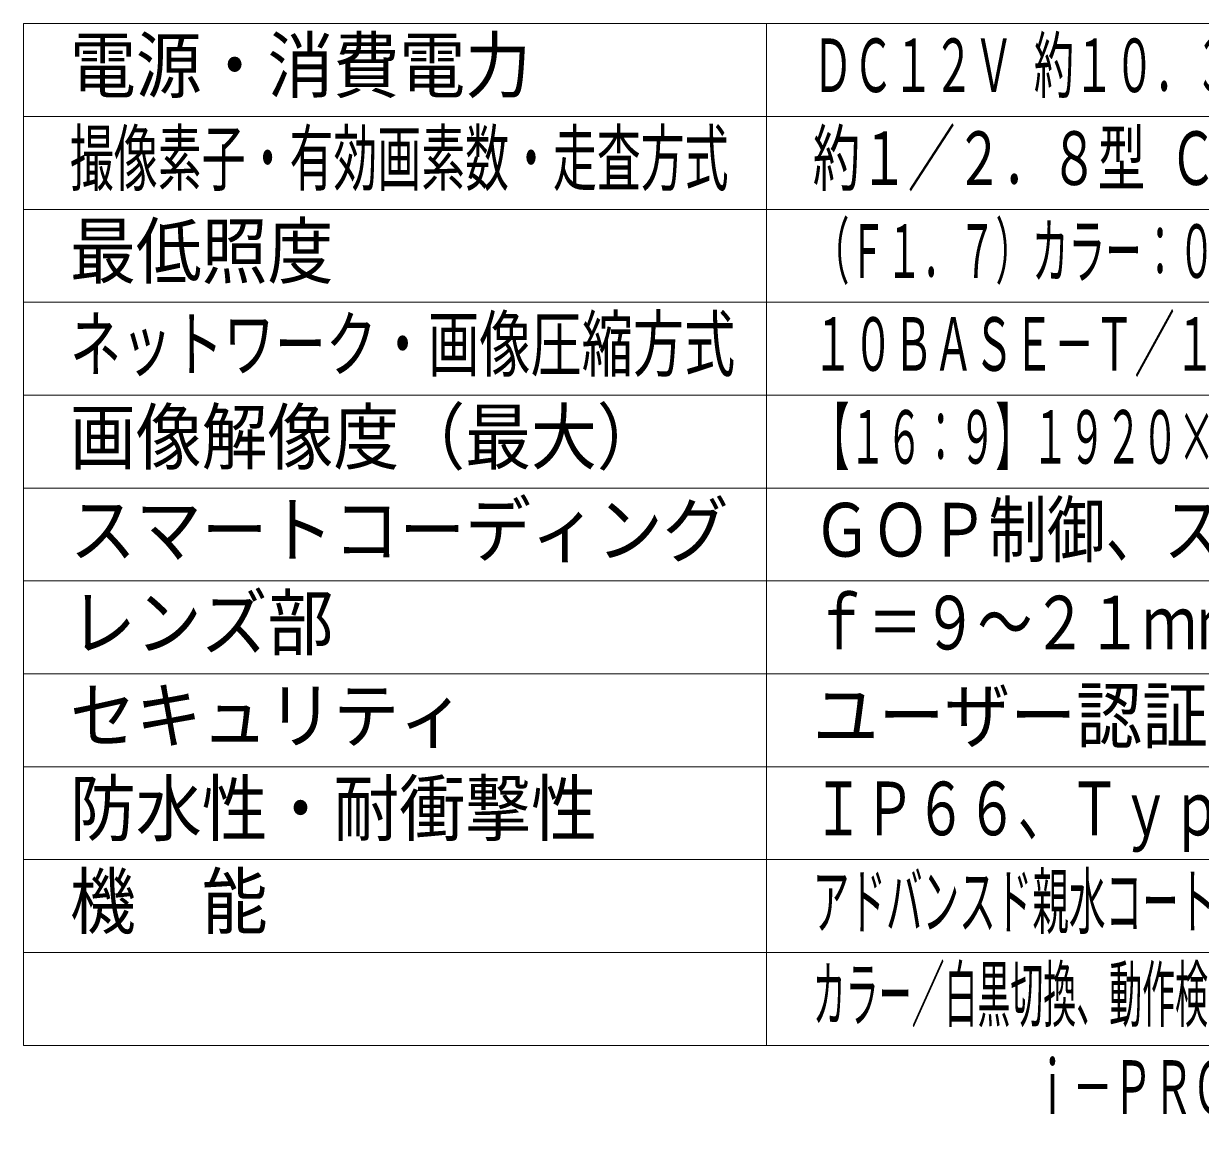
# Model space of a CAD drawing. Units: millimetres on the paper. Extents: x -62 to 64, y -59 to 59.
# Drawn here: x -62.5 to 0.9, y -59 to 0.4 of the extents above; entities that cross this region are included whole.
import ezdxf
from ezdxf.enums import TextEntityAlignment as Align

# ---------------------------------------------------------------- set-up
doc = ezdxf.new("R2010")
doc.units = ezdxf.units.MM
doc.layers.add('0-0_WAKU', color=4, linetype='Continuous', lineweight=9)
doc.layers.add('0-1_MOJI1', color=7, linetype='Continuous', lineweight=9)
doc.layers.add('0-5_相当品', color=4, linetype='Continuous')
doc.styles.add('ＭＳ ゴシック', font='')
doc.styles.get('ＭＳ ゴシック').set_extended_font_data('MS Gothic')

msp = doc.modelspace()

# ---------------------------------------------------------------- linework, layer by layer
at = {"layer": '0-0_WAKU', "color": 3}
for p, q in [((-62.478, 0.387), (62.522, 0.387)), ((-62.478, -54.613), (-62.478, 0.387)), ((-22.478, -54.613), (-22.478, 0.387)), ((-62.478, -54.613), (62.522, -54.613))]:
    msp.add_line(p, q, dxfattribs=at)
at = {"layer": '0-0_WAKU'}
for p, q in [((-62.478, -4.613), (62.522, -4.613)), ((-62.478, -9.613), (62.522, -9.613)), ((-62.478, -14.613), (62.522, -14.613)), ((-62.478, -19.613), (62.522, -19.613)), ((62.522, -24.613), (-62.478, -24.613)), ((-62.478, -29.613), (62.522, -29.613)), ((-62.478, -34.613), (62.522, -34.613)), ((-62.478, -39.613), (62.522, -39.613)), ((-62.478, -44.613), (62.522, -44.613)), ((-62.478, -49.613), (62.522, -49.613))]:
    msp.add_line(p, q, dxfattribs=at)

# ---------------------------------------------------------------- texts
at = {"layer": '0-1_MOJI1', "style": 'ＭＳ ゴシック'}
for s, height, width, p in [('電源・消費電力', 2.889, 0.9, (-59.978, -4.169)), ('ＤＣ１２Ｖ 約１０．３Ｗ、ＰｏＥ（ＩＥＥＥ８０２．３ａｆ準拠）約１０．１Ｗ', 2.886, 0.55, (-19.978, -4.169)), ('撮像素子・有効画素数・走査方式', 2.889, 0.6, (-59.978, -9.169)), ('約１／２．８型 ＣＭＯＳセンサー・約２１０万画素・プログレッシブ', 2.886, 0.65, (-19.978, -9.169)), ('最低照度', 2.889, 0.9, (-59.978, -14.169)), ('（Ｆ１．７）カラー：０．００１ｌｘ、白黒：０．０００５ｌｘ／０ｌｘ（ＩＲ ＬＥＤ点灯時）', 2.886, 0.5, (-19.978, -14.169)), ('ネットワーク・画像圧縮方式', 2.886, 0.7, (-59.978, -19.169)), ('１０ＢＡＳＥ－Ｔ／１００ＢＡＳＥ－ＴＸ・Ｈ．２６５、Ｈ．２６４、ＪＰＥＧ', 2.886, 0.55, (-19.978, -19.169)), ('画像解像度（最大）', 2.889, 0.9, (-59.978, -24.169)), ('【１６：９】１９２０×１０８０（６０ｆｐｓ）【４：３】１２８０×９６０（３０ｆｐｓ）', 2.886, 0.5, (-19.978, -24.169)), ('スマートコーディング', 2.889, 0.9, (-59.978, -29.169)), ('ＧＯＰ制御、スマートＶＩＱＳ、スマートＰピクチャ制御', 2.889, 0.8, (-19.978, -29.169)), ('レンズ部', 2.889, 0.9, (-59.978, -34.169)), ('ｆ＝９～２１ｍｍ（２．３倍、電動ズーム／電動フォーカス）', 2.889, 0.75, (-19.978, -34.169)), ('セキュリティ', 2.889, 0.9, (-59.978, -39.169)), ('ユーザー認証／ホスト認証／ＨＴＴＰＳ', 2.889, 0.9, (-19.978, -39.169)), ('防水性・耐衝撃性', 2.889, 0.9, (-59.978, -44.169)), ('ＩＰ６６、Ｔｙｐｅ４Ｘ、ＮＥＭＡ４Ｘ 準拠・５０Ｊ／ＩＫ１０', 2.889, 0.7, (-19.978, -44.169)), ('機\u3000能', 2.889, 0.9, (-59.978, -49.169)), ('アドバンスド親水コート、インテリジェントオート、スーパーダイナミック、逆光／強光補正、', 2.889, 0.5, (-19.978, -49.169)), ('カラー／白黒切換、動作検知、妨害検知、音検知、ＡＩアプリ搭載可能、ＭｉｃｒｏＳＤスロット', 2.889, 0.45, (-19.978, -54.169))]:
    msp.add_text(s, height=height, dxfattribs=dict(at, width=width)).set_placement(p, align=Align.BOTTOM_LEFT)
at = {"layer": '0-5_相当品', "style": 'ＭＳ ゴシック', "width": 0.55}
msp.add_text('ｉ－ＰＲＯ：ＷＶ－Ｓ２５３６ＬＴＮＵＸ＋ＷＶ－ＱＪＢ５０１－ＷＵＸ', height=2.889, dxfattribs=at).set_placement((-8.158, -59.169), align=Align.BOTTOM_LEFT)

doc.saveas('drawing.dxf')
